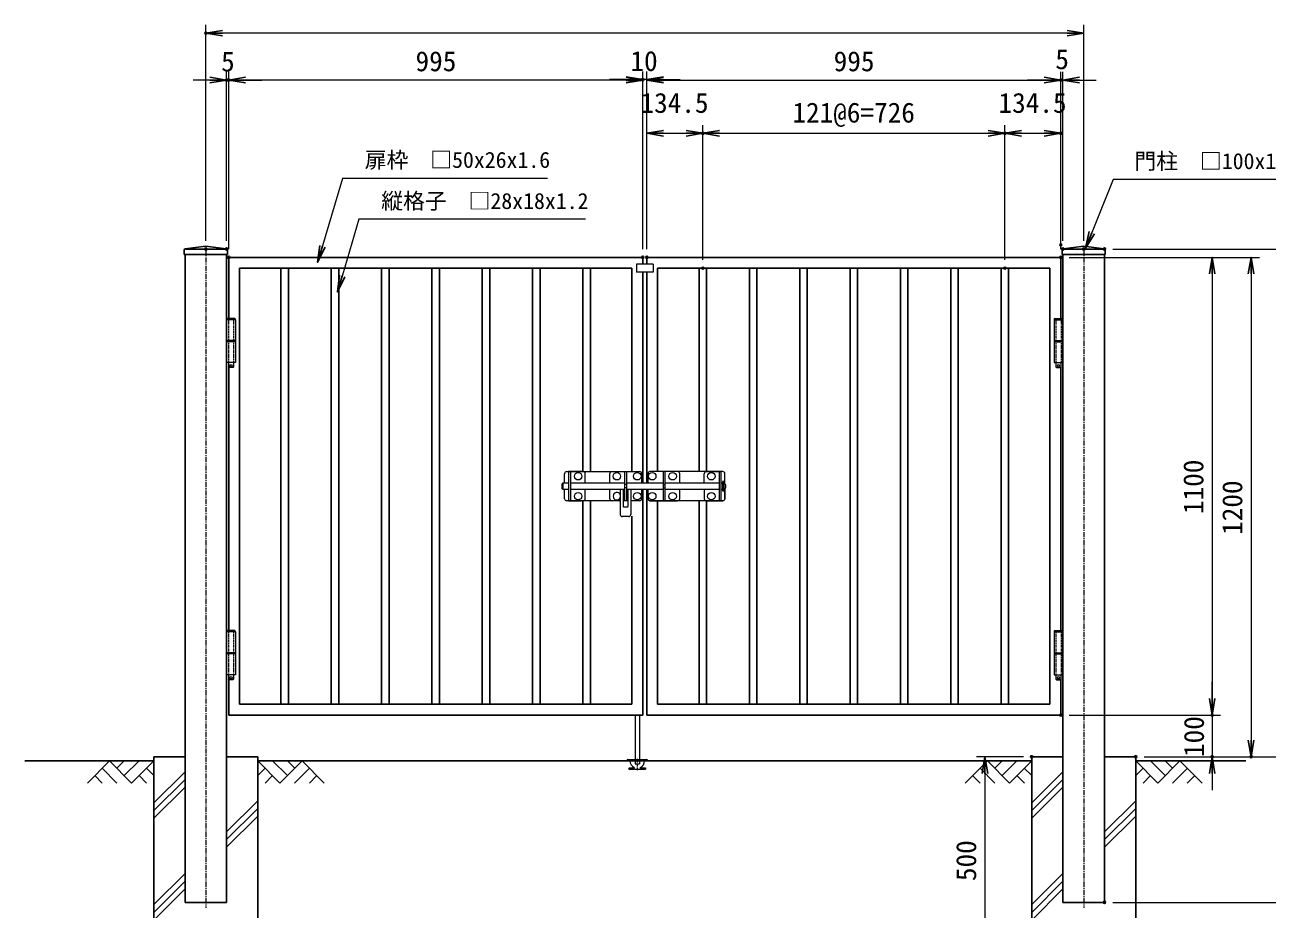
# Model space of a CAD drawing. Units: millimetres, scale not verified. Extents: x -4200 to 4200, y -2970 to 2970.
# Drawn here: x -378 to 2608, y -889 to 1236 of the extents above; entities that cross this region are included whole.
import ezdxf
from ezdxf.enums import TextEntityAlignment as Align

# ---------------------------------------------------------------- set-up
doc = ezdxf.new("R2010")
doc.units = ezdxf.units.MM
doc.header["$LTSCALE"] = 10
doc.header["$PDMODE"] = 32
doc.header["$PDSIZE"] = 5
for name, pattern in [('USER1', [2, 1.25, -0.25, 0.25, -0.25]), ('USER2', [1.125, 0.75, -0.125, 0.125, -0.125]), ('USER3', [0.375, 0.25, -0.125])]:
    doc.linetypes.add(name, pattern=pattern)
for name, color, linetype, lineweight in [('0-2_D-STR1', 1, 'Continuous', 25), ('0-3_D-BGD', 7, 'Continuous', 25), ('0-4_D-STR-DIM', 7, 'Continuous', 13), ('0-7_D-BMK', 2, 'USER1', 13), ('0-8_D-STR4', 7, 'Continuous', 25), ('0-9_D-DCR-HCH', 7, 'Continuous', 13), ('0-A_D-STR3', 3, 'Continuous', 13), ('0-B_D-STR-TXT', 7, 'Continuous', 13)]:
    doc.layers.add(name, color=color, linetype=linetype, lineweight=lineweight)
doc.layers.add('0-5_0', color=7, linetype='Continuous')
doc.layers.add('0-6_DEFPOINTS', color=7, linetype='Continuous')
doc.styles.add('ＭＳ ゴシック', font='')
doc.styles.get('ＭＳ ゴシック').set_extended_font_data('MS Gothic')

# ---------------------------------------------------------------- blocks, each defined once
blk = doc.blocks.new('_Open')
at = {"layer": '0-5_0'}
blk.add_line((-10, 1.667), (0, 0), dxfattribs=at)
blk.add_lwpolyline([(-10, -1.667), (0, 0), (-10, 0)], dxfattribs=at)

msp = doc.modelspace()

# ---------------------------------------------------------------- linework, layer by layer
at = {"layer": '0-2_D-STR1'}
for p, q in [((4.7, 694.62), (4.7, 684.42)), ((7.48, 697.79), (56.7, 704.42)), ((8.7, 697.42), (104.7, 697.42)), ((56.7, 704.42), (105.93, 697.79)), ((108.7, 694.62), (108.7, 684.42)), ((2114.7, 694.62), (2114.7, 684.42)), ((2117.47, 697.79), (2166.7, 704.42)), ((2118.7, 697.42), (2214.7, 697.42)), ((2166.7, 704.42), (2215.93, 697.79)), ((2218.7, 694.62), (2218.7, 684.42)), ((4.7, 684.42), (108.7, 684.42)), ((6.3, 684.42), (6.3, 684.42)), ((6.7, 684.42), (6.7, -872.58)), ((106.7, 684.42), (106.7, -872.58)), ((107.1, 684.42), (107.1, 684.42)), ((1106.7, 677.42), (111.7, 677.42)), ((111.7, 677.42), (111.7, 530.42)), ((1106.7, 677.42), (1106.7, 661.42)), ((2111.7, 677.42), (1116.7, 677.42)), ((1116.7, 677.42), (1116.7, 661.42)), ((2111.7, 677.42), (2111.7, 530.42)), ((2114.7, 684.42), (2218.7, 684.42)), ((2116.7, 684.42), (2116.7, -872.58)), ((2216.7, 684.42), (2216.7, -872.58)), ((1080.7, 651.42), (137.7, 651.42)), ((137.7, 651.42), (137.7, -396.58)), ((237.2, 651.42), (237.2, -396.58)), ((255.2, 651.42), (255.2, -396.58)), ((358.2, 651.42), (358.2, -396.58)), ((376.2, 651.42), (376.2, -396.58)), ((479.2, 651.42), (479.2, -396.58)), ((497.2, 651.42), (497.2, -396.58)), ((600.2, 651.42), (600.2, -396.58)), ((618.2, 651.42), (618.2, -396.58)), ((721.2, 651.42), (721.2, -396.58)), ((739.2, 651.42), (739.2, -396.58)), ((842.2, 651.42), (842.2, -396.58)), ((860.2, 651.42), (860.2, -396.58)), ((963.2, 651.42), (963.2, 162.42)), ((981.2, 651.42), (981.2, 162.42)), ((1080.7, 651.42), (1080.7, 162.42)), ((1106.7, 641.42), (1106.7, 135.42)), ((1116.7, 641.42), (1116.7, 135.42)), ((1142.7, 651.42), (1142.7, 162.42)), ((2085.7, 651.42), (1142.7, 651.42)), ((1242.2, 651.42), (1242.2, 162.42)), ((1260.2, 651.42), (1260.2, 162.42)), ((1363.2, 651.42), (1363.2, -396.58)), ((1381.2, 651.42), (1381.2, -396.58)), ((1484.2, 651.42), (1484.2, -396.58)), ((1502.2, 651.42), (1502.2, -396.58)), ((1605.2, 651.42), (1605.2, -396.58)), ((1623.2, 651.42), (1623.2, -396.58)), ((1726.2, 651.42), (1726.2, -396.58)), ((1744.2, 651.42), (1744.2, -396.58)), ((1847.2, 651.42), (1847.2, -396.58)), ((1865.2, 651.42), (1865.2, -396.58)), ((1968.2, 651.42), (1968.2, -396.58)), ((1986.2, 651.42), (1986.2, -396.58)), ((2085.7, 651.42), (2085.7, -396.58)), ((111.7, 413.42), (111.7, -219.58)), ((2111.7, 413.42), (2111.7, -219.58)), ((963.2, 92.42), (963.2, -396.58)), ((981.2, 92.42), (981.2, -396.58)), ((1106.7, 119.42), (1106.7, -422.58)), ((1116.7, 119.42), (1116.7, -422.58)), ((1142.7, 92.42), (1142.7, -396.58)), ((1242.2, 92.42), (1242.2, -396.58)), ((1260.2, 92.42), (1260.2, -396.58)), ((1080.7, 55.24), (1080.7, -396.58)), ((111.7, -336.58), (111.7, -422.58)), ((2111.7, -336.58), (2111.7, -422.58)), ((1080.7, -396.58), (137.7, -396.58)), ((2085.7, -396.58), (1142.7, -396.58)), ((1106.7, -422.58), (111.7, -422.58)), ((2111.7, -422.58), (1116.7, -422.58)), ((106.7, -872.58), (6.7, -872.58)), ((2216.7, -872.58), (2116.7, -872.58))]:
    msp.add_line(p, q, dxfattribs=at)
for centre, start, end in [((7.9, 694.62), 97.6668, 180), ((105.5, 694.62), 0, 82.3332), ((2117.9, 694.62), 97.6668, 180), ((2215.5, 694.62), 0, 82.3332)]:
    msp.add_arc(centre, 3.2, start, end, dxfattribs=at)
at = {"layer": '0-3_D-BGD'}
for p, q in [((-68.3, -532.58), (-378.25, -532.58)), ((2041.7, -532.58), (181.7, -532.58)), ((2291.7, -532.58), (2556.2, -532.58))]:
    msp.add_line(p, q, dxfattribs=at)
at = {"layer": '0-4_D-STR-DIM'}
for p, q in [((56.7, 717.42), (56.7, 1236.1)), ((2166.7, 717.42), (2166.7, 1236.1)), ((2126.7, 1216.1), (96.7, 1216.1)), ((106.7, 717.42), (106.7, 1123.42)), ((111.7, 697.42), (111.7, 1123.42)), ((111.7, 697.42), (111.7, 1123.42)), ((1106.7, 697.42), (1106.7, 1124.39)), ((1106.7, 697.42), (1106.7, 1123.42)), ((1116.7, 697.42), (1116.7, 1124.39)), ((1116.7, 697.42), (1116.7, 1123.42)), ((2111.7, 697.42), (2111.7, 1123.42)), ((2111.7, 727.42), (2111.7, 1123.42)), ((2116.7, 717.42), (2116.7, 1123.42)), ((66.7, 1103.42), (26.7, 1103.42)), ((111.7, 1103.42), (106.7, 1103.42)), ((1066.7, 1103.42), (151.7, 1103.42)), ((151.7, 1103.42), (191.7, 1103.42)), ((1066.7, 1104.39), (1026.7, 1104.39)), ((1116.7, 1104.39), (1106.7, 1104.39)), ((1156.7, 1104.39), (1196.7, 1104.39)), ((1156.7, 1103.42), (2071.7, 1103.42)), ((2071.7, 1103.42), (2031.7, 1103.42)), ((2116.7, 1103.42), (2111.7, 1103.42)), ((2156.7, 1103.42), (2196.7, 1103.42)), ((1116.7, 697.42), (1116.7, 995.44)), ((1251.2, 671.42), (1251.2, 995.44)), ((1251.2, 671.42), (1251.2, 995.44)), ((1977.2, 671.42), (1977.2, 995.44)), ((1977.2, 671.42), (1977.2, 995.44)), ((2111.7, 697.42), (2111.7, 995.44)), ((1156.7, 975.44), (1211.2, 975.44)), ((1291.2, 975.44), (1937.2, 975.44)), ((2017.2, 975.44), (2071.7, 975.44)), ((2236.7, 697.42), (2715.08, 697.42)), ((2236.7, 697.42), (2850.82, 697.42)), ((2131.7, 677.42), (2588.96, 677.42)), ((2131.7, 677.42), (2495.45, 677.42)), ((2475.45, 637.42), (2475.45, -382.58)), ((2568.96, 637.42), (2568.96, -482.58)), ((2475.45, -382.58), (2475.45, -342.58)), ((2131.7, -422.58), (2495.45, -422.58)), ((2131.7, -422.58), (2495.45, -422.58)), ((2475.45, -422.58), (2475.45, -522.58)), ((2021.7, -522.58), (1909.39, -522.58)), ((2311.7, -522.58), (2588.96, -522.58)), ((2311.7, -522.58), (2715.08, -522.58)), ((2311.7, -522.58), (2495.45, -522.58)), ((2311.7, -522.58), (2715.08, -522.58)), ((1929.39, -562.58), (1929.39, -982.58)), ((2475.45, -562.58), (2475.45, -602.58)), ((2236.7, -872.58), (2850.82, -872.58)), ((2236.7, -872.58), (2715.08, -872.58))]:
    msp.add_line(p, q, dxfattribs=at)
at = {"layer": '0-6_DEFPOINTS'}
for p in [(56.7, 1216.1), (106.7, 1103.42), (111.7, 1103.42), (1106.7, 1104.39), (2111.7, 1103.42), (1251.2, 975.44), (1977.2, 975.44), (2111.7, 975.44), (56.7, 697.42), (106.7, 697.42), (2111.7, 707.42), (2116.7, 697.42), (2166.7, 697.42), (2216.7, 697.42), (111.7, 677.42), (111.7, 677.42), (1106.7, 677.42), (1106.7, 677.42), (1116.7, 677.42), (2111.7, 677.42), (2111.7, 677.42), (2111.7, 677.42), (1251.2, 651.42), (1977.2, 651.42), (2111.7, -422.58), (2475.45, -422.58), (2041.7, -522.58), (2291.7, -522.58), (2475.45, -522.58), (2568.96, -522.58), (2216.7, -872.58)]:
    msp.add_point(p, dxfattribs=at)
at = {"layer": '0-7_D-BMK'}
for p, q in [((56.7, 697.42), (56.7, -885.58)), ((2166.7, 697.42), (2166.7, -885.58))]:
    msp.add_line(p, q, dxfattribs=at)
at = {"layer": '0-7_D-BMK', "linetype": 'USER2'}
msp.add_line((1093.7, -527.38), (1093.7, -555.05), dxfattribs=at)
at = {"layer": '0-8_D-STR4'}
for p, q in [((-68.3, -522.58), (-68.3, -1022.58)), ((6.7, -522.58), (-68.3, -522.58)), ((181.7, -522.58), (106.7, -522.58)), ((181.7, -522.58), (181.7, -1022.58)), ((2041.7, -522.58), (2041.7, -1022.58)), ((2116.7, -522.58), (2041.7, -522.58)), ((2291.7, -522.58), (2216.7, -522.58)), ((2291.7, -522.58), (2291.7, -1022.58))]:
    msp.add_line(p, q, dxfattribs=at)
at = {"layer": '0-9_D-DCR-HCH'}
for p, q in [((-174.72, -532.58), (-227.93, -585.79)), ((-174.72, -532.58), (-121.51, -585.79)), ((-157.08, -550.41), (-139.25, -532.58)), ((-139.25, -568.06), (-103.77, -532.58)), ((-121.51, -585.79), (-68.3, -532.58)), ((234.91, -585.79), (181.7, -532.58)), ((252.65, -568.06), (217.18, -532.58)), ((288.13, -532.58), (234.91, -585.79)), ((270.48, -550.41), (252.65, -532.58)), ((288.13, -532.58), (341.34, -585.79)), ((1935.28, -532.58), (1882.07, -585.79)), ((1935.28, -532.58), (1988.49, -585.79)), ((1952.92, -550.41), (1970.75, -532.58)), ((1970.75, -568.06), (2006.23, -532.58)), ((1988.49, -585.79), (2041.7, -532.58)), ((2344.91, -585.79), (2291.7, -532.58)), ((2362.65, -568.06), (2327.18, -532.58)), ((2398.13, -532.58), (2344.91, -585.79)), ((2380.48, -550.41), (2362.65, -532.58)), ((2398.13, -532.58), (2451.34, -585.79)), ((-192.46, -550.32), (-156.82, -585.79)), ((-86.04, -550.32), (-68.3, -567.98)), ((-68.3, -633.61), (6.7, -558.61)), ((199.44, -550.32), (181.7, -567.98)), ((305.86, -550.32), (270.23, -585.79)), ((1917.54, -550.32), (1953.18, -585.79)), ((2023.96, -550.32), (2041.7, -567.98)), ((2041.7, -633.61), (2116.7, -558.61)), ((2309.44, -550.32), (2291.7, -567.98)), ((2415.86, -550.32), (2380.23, -585.79)), ((-210.2, -568.06), (-192.38, -585.79)), ((-103.77, -568.06), (-85.95, -585.79)), ((-68.3, -651.99), (6.7, -576.99)), ((-68.3, -670.38), (6.7, -595.38)), ((217.18, -568.06), (199.36, -585.79)), ((323.6, -568.06), (305.78, -585.79)), ((1899.8, -568.06), (1917.62, -585.79)), ((2006.23, -568.06), (2024.05, -585.79)), ((2041.7, -651.99), (2116.7, -576.99)), ((2041.7, -670.38), (2116.7, -595.38)), ((2327.18, -568.06), (2309.36, -585.79)), ((2433.6, -568.06), (2415.78, -585.79)), ((106.7, -703.3), (181.7, -628.3)), ((106.7, -721.68), (181.7, -646.68)), ((2216.7, -703.3), (2291.7, -628.3)), ((2216.7, -721.68), (2291.7, -646.68)), ((106.7, -740.06), (181.7, -665.06)), ((2216.7, -740.06), (2291.7, -665.06)), ((-67.85, -877.85), (6.7, -803.3)), ((2042.15, -877.85), (2116.7, -803.3)), ((-68.3, -896.68), (6.7, -821.68)), ((2041.7, -896.68), (2116.7, -821.68)), ((-68.3, -915.06), (6.7, -840.06)), ((2041.7, -915.06), (2116.7, -840.06))]:
    msp.add_line(p, q, dxfattribs=at)
at = {"layer": '0-A_D-STR3'}
for p, q in [((1131.7, 661.42), (1131.7, 641.42)), ((1131.7, 641.42), (1091.7, 641.42)), ((127.87, 527.42), (106.7, 527.42)), ((106.7, 527.42), (106.7, 424.42)), ((107.4, 529.42), (107.4, 527.42)), ((126.4, 530.42), (108.4, 530.42)), ((127.4, 529.42), (126.4, 530.42)), ((127.4, 529.42), (127.4, 527.42)), ((127.87, 527.42), (127.87, 424.42)), ((2095.53, 527.42), (2095.53, 424.42)), ((2095.53, 527.42), (2116.7, 527.42)), ((2096, 529.42), (2097, 530.42)), ((2096, 529.42), (2096, 527.42)), ((2097, 530.42), (2115, 530.42)), ((2116, 529.42), (2116, 527.42)), ((2116.7, 527.42), (2116.7, 424.42)), ((127.87, 477.42), (106.7, 477.42)), ((127.87, 474.42), (106.7, 474.42)), ((2095.53, 477.42), (2116.7, 477.42)), ((2095.53, 474.42), (2116.7, 474.42)), ((127.87, 424.42), (106.7, 424.42)), ((111.4, 424.42), (111.4, 413.42)), ((123.4, 424.42), (123.4, 413.42)), ((2095.53, 424.42), (2116.7, 424.42)), ((2100, 424.42), (2100, 413.42)), ((2112, 424.42), (2112, 413.42)), ((112.4, 412.42), (111.4, 413.42)), ((123.4, 413.42), (111.4, 413.42)), ((122.4, 412.42), (112.4, 412.42)), ((123.4, 413.42), (122.4, 412.42)), ((2100, 413.42), (2101, 412.42)), ((2100, 413.42), (2112, 413.42)), ((2101, 412.42), (2111, 412.42)), ((2111, 412.42), (2112, 413.42)), ((919.2, 135.42), (919.2, 157.42)), ((924.2, 162.42), (1099.2, 162.42)), ((933.2, 162.42), (933.2, 92.42)), ((968.7, 135.42), (968.7, 157.42)), ((1027.7, 135.42), (1027.7, 157.42)), ((1032.7, 162.42), (1067.7, 162.42)), ((1063.2, 162.42), (1063.2, 92.42)), ((1067.7, 162.42), (1067.7, 92.42)), ((1104.2, 157.42), (1104.2, 135.42)), ((1119.2, 157.42), (1119.2, 135.42)), ((1299.2, 162.42), (1124.2, 162.42)), ((1160.2, 162.42), (1160.2, 92.42)), ((1195.7, 135.42), (1195.7, 157.42)), ((1254.7, 135.42), (1254.7, 157.42)), ((1259.7, 162.42), (1294.7, 162.42)), ((1290.2, 162.42), (1290.2, 92.42)), ((1294.7, 162.42), (1294.7, 92.42)), ((1304.2, 132.65), (1304.2, 157.42)), ((915.2, 135.42), (913.2, 133.42)), ((913.2, 121.42), (913.2, 133.42)), ((915.2, 119.42), (913.2, 121.42)), ((915.2, 135.42), (915.2, 119.42)), ((915.45, 135.42), (928.7, 135.42)), ((933.2, 135.42), (1063.2, 135.42)), ((1067.7, 131.42), (1063.2, 131.42)), ((1067.7, 123.42), (1063.2, 123.42)), ((1067.7, 135.42), (1155.7, 135.42)), ((1155.7, 131.42), (1160.2, 131.42)), ((1155.7, 123.42), (1160.2, 123.42)), ((1160.2, 135.42), (1290.2, 135.42)), ((1298.45, 138.42), (1298.45, 116.42)), ((1298.45, 135.42), (1298.45, 119.42)), ((1302.95, 122.17), (1302.95, 132.67)), ((1303.85, 132.67), (1302.95, 132.67)), ((1303.85, 122.17), (1302.95, 122.17)), ((1304.2, 97.42), (1304.2, 122.19)), ((1304.2, 122.19), (1304.2, 97.42)), ((1306.85, 125.17), (1306.85, 129.67)), ((928.7, 119.42), (915.45, 119.42)), ((919.2, 97.42), (919.2, 119.42)), ((1052.95, 92.42), (924.2, 92.42)), ((928.7, 92.42), (958.7, 92.42)), ((963.7, 92.42), (929.2, 92.42)), ((1063.2, 119.42), (933.2, 119.42)), ((968.7, 97.42), (968.7, 119.42)), ((1027.7, 97.42), (1027.7, 119.42)), ((1051.7, 92.42), (1032.7, 92.42)), ((1052.95, 119.42), (1052.95, 59.42)), ((1059.95, 119.42), (1059.95, 78.42)), ((1067.7, 92.42), (1059.95, 92.42)), ((1070.95, 92.42), (1059.95, 92.42)), ((1155.7, 119.42), (1067.7, 119.42)), ((1070.95, 119.42), (1070.95, 78.42)), ((1077.95, 119.42), (1077.95, 59.42)), ((1099.2, 92.42), (1077.95, 92.42)), ((1104.2, 119.42), (1104.2, 97.42)), ((1119.2, 119.42), (1119.2, 97.42)), ((1119.2, 97.42), (1119.2, 119.42)), ((1124.2, 92.42), (1190.7, 92.42)), ((1299.2, 92.42), (1124.2, 92.42)), ((1152.7, 92.42), (1163.45, 92.42)), ((1155.7, 92.42), (1163.45, 92.42)), ((1290.2, 119.42), (1160.2, 119.42)), ((1170.45, 92.42), (1186.95, 92.42)), ((1195.7, 97.42), (1195.7, 119.42)), ((1254.7, 119.42), (1254.7, 97.42)), ((1259.7, 92.42), (1299.2, 92.42)), ((1294.7, 92.42), (1264.7, 92.42)), ((1069.95, 77.42), (1060.95, 77.42)), ((1072.95, 54.42), (1057.95, 54.42)), ((127.87, -222.58), (106.7, -222.58)), ((106.7, -222.58), (106.7, -325.58)), ((107.4, -220.58), (107.4, -222.58)), ((126.4, -219.58), (108.4, -219.58)), ((127.4, -220.58), (126.4, -219.58)), ((127.4, -220.58), (127.4, -222.58)), ((127.87, -222.58), (127.87, -325.58)), ((2095.53, -222.58), (2095.53, -325.58)), ((2095.53, -222.58), (2116.7, -222.58)), ((2096, -220.58), (2097, -219.58)), ((2096, -220.58), (2096, -222.58)), ((2097, -219.58), (2115, -219.58)), ((2116, -220.58), (2116, -222.58)), ((2116.7, -222.58), (2116.7, -325.58)), ((127.87, -272.58), (106.7, -272.58)), ((127.87, -275.58), (106.7, -275.58)), ((2095.53, -272.58), (2116.7, -272.58)), ((2095.53, -275.58), (2116.7, -275.58)), ((127.87, -325.58), (106.7, -325.58)), ((111.4, -325.58), (111.4, -336.58)), ((123.4, -325.58), (123.4, -336.58)), ((2095.53, -325.58), (2116.7, -325.58)), ((2100, -325.58), (2100, -336.58)), ((2112, -325.58), (2112, -336.58)), ((112.4, -337.58), (111.4, -336.58)), ((123.4, -336.58), (111.4, -336.58)), ((122.4, -337.58), (112.4, -337.58)), ((123.4, -336.58), (122.4, -337.58)), ((2100, -336.58), (2101, -337.58)), ((2100, -336.58), (2112, -336.58)), ((2101, -337.58), (2111, -337.58)), ((2111, -337.58), (2112, -336.58)), ((1088.7, -422.58), (1088.7, -539.64)), ((1098.7, -422.58), (1098.7, -539.64)), ((1068.7, -531.58), (1068.7, -532.58)), ((1068.7, -532.58), (1118.7, -532.58)), ((1070.7, -529.58), (1116.7, -529.58)), ((1118.7, -531.58), (1118.7, -532.58)), ((1073.7, -551.08), (1074.2, -549.58)), ((1073.7, -551.08), (1073.7, -552.58)), ((1073.7, -551.08), (1085.22, -551.08)), ((1073.7, -552.58), (1113.7, -552.58)), ((1074.2, -549.58), (1086.72, -549.58)), ((1088.7, -539.64), (1098.7, -539.64)), ((1102.19, -551.08), (1113.7, -551.08))]:
    msp.add_line(p, q, dxfattribs=at)
at = {"layer": '0-A_D-STR3', "linetype": 'USER3'}
for p, q in [((111.2, 527.42), (111.2, 424.42)), ((123.6, 527.42), (123.6, 424.42)), ((2099.8, 527.42), (2099.8, 424.42)), ((2112.2, 527.42), (2112.2, 424.42)), ((111.2, -222.58), (111.2, -325.58)), ((123.6, -222.58), (123.6, -325.58)), ((2099.8, -222.58), (2099.8, -325.58)), ((2112.2, -222.58), (2112.2, -325.58))]:
    msp.add_line(p, q, dxfattribs=at)
at = {"layer": '0-A_D-STR3'}
for points in [[(1131.7, 661.42), (1091.7, 661.42), (1091.7, 641.42)], [(108.4, 530.42), (107.4, 529.42), (127.4, 529.42)], [(2115, 530.42), (2116, 529.42), (2096, 529.42)], [(963.7, 162.42), (928.7, 162.42), (928.7, 92.42)], [(1190.7, 162.42), (1155.7, 162.42), (1155.7, 92.42)], [(1294.7, 135.42), (1298.45, 135.42), (1298.45, 119.42), (1294.7, 119.42)], [(1298.45, 116.42), (1302.95, 116.42), (1302.95, 138.42), (1298.45, 138.42)], [(108.4, -219.58), (107.4, -220.58), (127.4, -220.58)], [(2115, -219.58), (2116, -220.58), (2096, -220.58)], [(1100.69, -549.58), (1113.2, -549.58), (1113.7, -551.08), (1113.7, -552.58)]]:
    msp.add_lwpolyline(points, dxfattribs=at)
for centre, radius in [((117.4, 417.42), 2.5), ((2106, 417.42), 2.5), ((951.7, 151.42), 9), ((1044.7, 151.42), 9), ((1093.7, 151.42), 9), ((1129.7, 151.42), 9), ((1178.7, 151.42), 9), ((1271.7, 151.42), 9), ((951.7, 103.42), 9), ((1093.7, 103.42), 9), ((1129.7, 103.42), 9), ((1178.7, 103.42), 9), ((1271.7, 103.42), 9), ((117.4, -332.58), 2.5), ((2106, -332.58), 2.5)]:
    msp.add_circle(centre, radius, dxfattribs=at)
for centre, radius, start, end in [((924.2, 157.42), 5, 90, 180), ((963.7, 157.42), 5, 0, 90), ((1032.7, 157.42), 5, 90, 180), ((1099.2, 157.42), 5, 0, 90), ((1124.2, 157.42), 5, 90, 180), ((1190.7, 157.42), 5, 0, 90), ((1259.7, 157.42), 5, 90, 180), ((1299.2, 157.42), 5, 0, 90), ((1303.85, 129.67), 3, 0, 90), ((1303.85, 125.17), 3, 270, 0), ((924.2, 97.42), 5, 180, 270), ((963.7, 97.42), 5, 270, 0), ((1032.7, 97.42), 5, 180, 270), ((1044.7, 103.42), 9, 23.55646, 336.44354), ((1099.2, 97.42), 5, 270, 0), ((1124.2, 97.42), 5, 180, 270), ((1124.2, 97.42), 5, 180, 270), ((1190.7, 97.42), 5, 270, 360), ((1259.7, 97.42), 5, 180, 270), ((1299.2, 97.42), 5, 270, 0), ((1299.2, 97.42), 5, 270, 0), ((1060.95, 78.42), 1, 180, 270), ((1069.95, 78.42), 1, 270, 0), ((1057.95, 59.42), 5, 180, 270), ((1072.95, 59.42), 5, 270, 0), ((1070.7, -531.58), 2, 90, 180), ((1093.7, -532.58), 17.5, 180, 243.47465), ((1093.7, -532.58), 17.5, 296.52535, 0), ((1116.7, -531.58), 2, 0, 90), ((1085.22, -549.58), 1.5, 270, 63.47465), ((1102.19, -549.58), 1.5, 116.52535, 270)]:
    msp.add_arc(centre, radius, start, end, dxfattribs=at)
at = {"layer": '0-B_D-STR-TXT'}
for points in [[(877.59, 867.01), (385.04, 867.01), (326.1, 667.65)], [(2779.63, 864.6), (2237.74, 864.6), (2172.18, 701.42)], [(969.27, 769.02), (424.74, 769.02), (373.71, 596.41)]]:
    msp.add_lwpolyline(points, dxfattribs=at)

# ---------------------------------------------------------------- block references
at = {"layer": '0-4_D-STR-DIM', "xscale": 4, "yscale": 4}
for p, rotation in [((56.7, 1216.1), 180), ((111.7, 1103.42), 180), ((111.7, 1103.42), 180), ((1116.7, 1104.39), 180), ((1116.7, 1103.42), 180), ((2116.7, 1103.42), 180), ((1116.7, 975.44), 180), ((1251.2, 975.44), 180), ((1977.2, 975.44), 180), ((2475.45, 677.42), 90), ((2568.96, 677.42), 90), ((2475.45, -422.58), 270), ((2475.45, -422.58), 270), ((2568.96, -522.58), 270), ((1929.39, -522.58), 90), ((2475.45, -522.58), 90)]:
    msp.add_blockref('_Open', p, dxfattribs=dict(at, rotation=rotation))
for p in [(2166.7, 1216.1), (106.7, 1103.42), (1106.7, 1104.39), (1106.7, 1103.42), (2111.7, 1103.42), (2111.7, 1103.42), (1251.2, 975.44), (1977.2, 975.44), (2111.7, 975.44)]:
    msp.add_blockref('_Open', p, dxfattribs=at)
at = {"layer": '0-B_D-STR-TXT', "xscale": 4, "yscale": 4}
for p, rotation in [((2171.44, 699.56), 248.11184), ((325.53, 665.73), 253.52891), ((373.14, 594.5), 253.52891)]:
    msp.add_blockref('_Open', p, dxfattribs=dict(at, rotation=rotation))

# ---------------------------------------------------------------- texts
at = {"layer": '0-4_D-STR-DIM', "style": 'ＭＳ ゴシック'}
for s, p in [('5', (93.48, 1109.65)), ('995', (560.73, 1110.17)), ('10', (1077.3, 1110.71)), ('995', (1565.73, 1110.17)), ('5', (2098.48, 1115.17)), ('134.5', (1101.45, 1010.19)), ('121@6=726', (1466.58, 986.88)), ('134.5', (1961.95, 1010.19))]:
    msp.add_text(s, height=48.09, dxfattribs=at).set_placement(p, align=Align.BOTTOM_LEFT)
for s, p in [('1100', (2468.71, 60.52)), ('1200', (2562.21, 10.52)), ('100', (2470.07, -523.23)), ('500', (1922.65, -821.46))]:
    msp.add_text(s, height=48.09, rotation=90, dxfattribs=at).set_placement(p, align=Align.BOTTOM_LEFT)
at = {"layer": '0-B_D-STR-TXT', "style": 'ＭＳ ゴシック'}
for s, p in [('扉枠\u3000□50x26x1.6', (438.61, 880.88)), ('門柱\u3000□100x100x3.2', (2288.67, 877.87)), ('縦格子\u3000□28x18x1.2', (478.3, 782.08))]:
    msp.add_text(s, height=38.49, dxfattribs=at).set_placement(p, align=Align.BOTTOM_LEFT)

doc.saveas('drawing.dxf')
